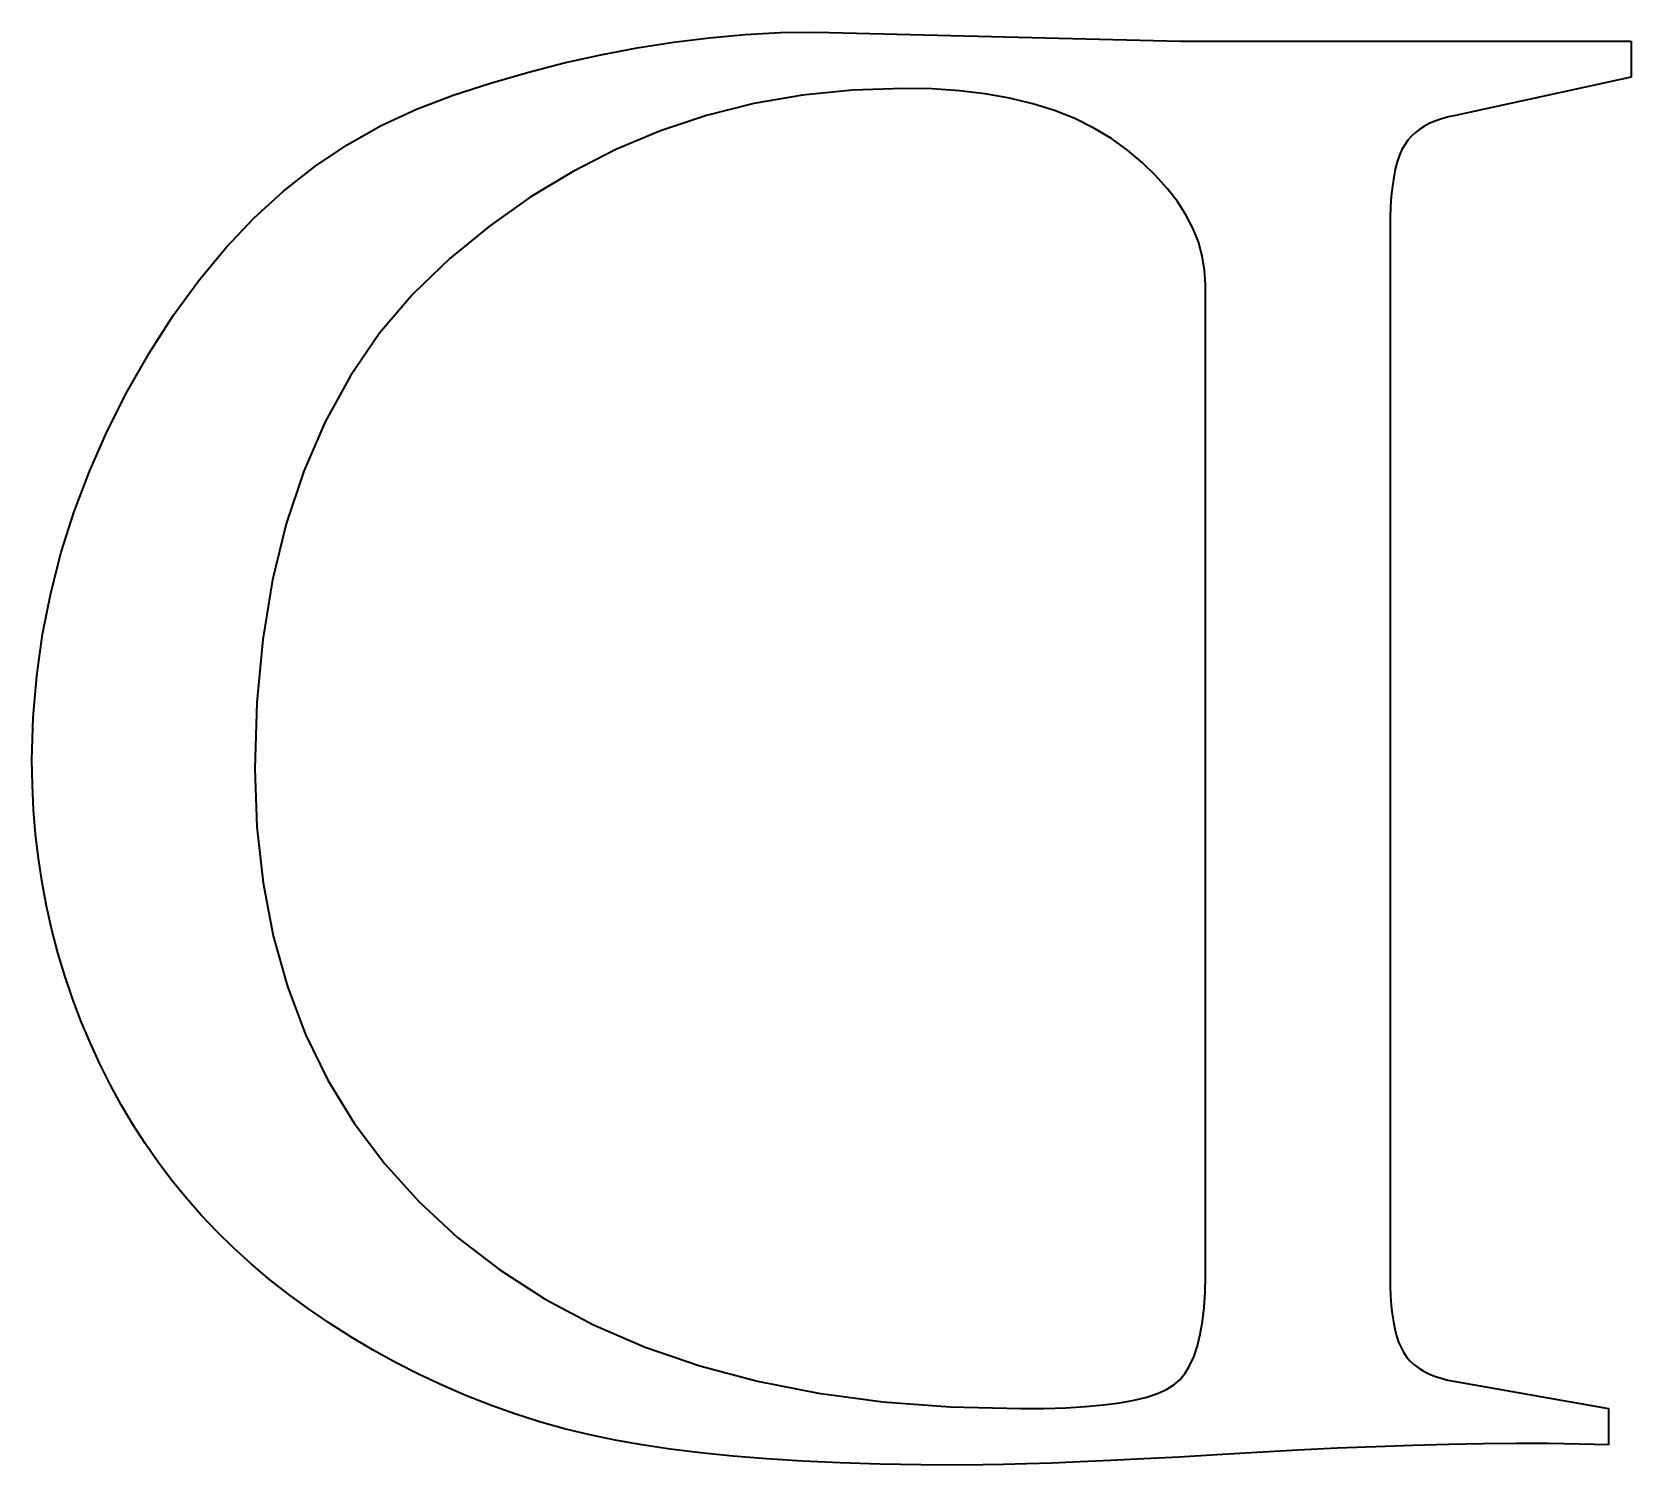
# Model space of a CAD drawing. Header units: millimetres. Extents: x -148 to 148, y -105 to 105.
# Drawn here: x -41.152 to -38.772, y 18.034 to 20.166 of the extents above; entities that cross this region are included whole.
import ezdxf

# ---------------------------------------------------------------- set-up
doc = ezdxf.new("R2010")
doc.units = ezdxf.units.MM
doc.layers.add('粗实线层', color=7, linetype='Continuous', lineweight=35)

msp = doc.modelspace()

# ---------------------------------------------------------------- linework, layer by layer
at = {"layer": '粗实线层', "color": 7, "lineweight": 35, "ltscale": 0.001333}
msp.add_line((-40.1442, 20.1575), (-40.0911, 20.1622), dxfattribs=at)
at = {"layer": '粗实线层', "color": 7, "lineweight": 35, "ltscale": 0.001322}
msp.add_line((-40.0911, 20.1622), (-40.0383, 20.165), dxfattribs=at)
at = {"layer": '粗实线层', "color": 7, "lineweight": 35, "ltscale": 0.001312}
msp.add_line((-40.0383, 20.165), (-39.9858, 20.1659), dxfattribs=at)
at = {"layer": '粗实线层', "color": 7, "lineweight": 35, "ltscale": 0.01358}
msp.add_line((-39.9858, 20.1659), (-39.4428, 20.1525), dxfattribs=at)
at = {"layer": '粗实线层', "color": 7, "lineweight": 35, "ltscale": 0.001378}
msp.add_line((-40.3056, 20.1321), (-40.2515, 20.1425), dxfattribs=at)
at = {"layer": '粗实线层', "color": 7, "lineweight": 35, "ltscale": 0.001361}
msp.add_line((-40.2515, 20.1425), (-40.1977, 20.1509), dxfattribs=at)
at = {"layer": '粗实线层', "color": 7, "lineweight": 35, "ltscale": 0.001347}
msp.add_line((-40.1977, 20.1509), (-40.1442, 20.1575), dxfattribs=at)
at = {"layer": '粗实线层', "color": 7, "lineweight": 35, "ltscale": 0.016761}
msp.add_line((-39.4428, 20.1525), (-38.7723, 20.1525), dxfattribs=at)
at = {"layer": '粗实线层', "color": 7, "lineweight": 35, "ltscale": 0.001341}
for p, q in [((-38.7723, 20.1525), (-38.7723, 20.0989)), ((-38.8059, 18.1178), (-38.8059, 18.0641))]:
    msp.add_line(p, q, dxfattribs=at)
at = {"layer": '粗实线层', "color": 7, "lineweight": 35, "ltscale": 0.001415}
msp.add_line((-40.4149, 20.1059), (-40.3601, 20.1199), dxfattribs=at)
at = {"layer": '粗实线层', "color": 7, "lineweight": 35, "ltscale": 0.001396}
msp.add_line((-40.3601, 20.1199), (-40.3056, 20.1321), dxfattribs=at)
at = {"layer": '粗实线层', "color": 7, "lineweight": 35, "ltscale": 0.001457}
for p, q in [((-40.5255, 20.0721), (-40.4701, 20.0899)), ((-40.7315, 19.9656), (-40.6831, 19.9981))]:
    msp.add_line(p, q, dxfattribs=at)
at = {"layer": '粗实线层', "color": 7, "lineweight": 35, "ltscale": 0.001435}
msp.add_line((-40.4701, 20.0899), (-40.4149, 20.1059), dxfattribs=at)
at = {"layer": '粗实线层', "color": 7, "lineweight": 35, "ltscale": 0.006691}
msp.add_line((-38.7723, 20.0989), (-39.0338, 20.0419), dxfattribs=at)
at = {"layer": '粗实线层', "color": 7, "lineweight": 35, "ltscale": 0.00146}
msp.add_line((-40.5801, 20.0513), (-40.5255, 20.0721), dxfattribs=at)
at = {"layer": '粗实线层', "color": 7, "lineweight": 35, "ltscale": 0.001835}
msp.add_line((-40.0055, 20.072), (-40.0778, 20.0594), dxfattribs=at)
at = {"layer": '粗实线层', "color": 7, "lineweight": 35, "ltscale": 0.001866}
msp.add_line((-39.9312, 20.0796), (-40.0055, 20.072), dxfattribs=at)
at = {"layer": '粗实线层', "color": 7, "lineweight": 35, "ltscale": 0.001905}
msp.add_line((-39.8551, 20.0821), (-39.9312, 20.0796), dxfattribs=at)
at = {"layer": '粗实线层', "color": 7, "lineweight": 35, "ltscale": 0.001064}
msp.add_line((-39.8125, 20.0812), (-39.8551, 20.0821), dxfattribs=at)
at = {"layer": '粗实线层', "color": 7, "lineweight": 35, "ltscale": 0.001015}
msp.add_line((-39.772, 20.0784), (-39.8125, 20.0812), dxfattribs=at)
at = {"layer": '粗实线层', "color": 7, "lineweight": 35, "ltscale": 0.000968561}
msp.add_line((-39.7336, 20.0738), (-39.772, 20.0784), dxfattribs=at)
at = {"layer": '粗实线层', "color": 7, "lineweight": 35, "ltscale": 0.000924722}
msp.add_line((-39.6972, 20.0674), (-39.7336, 20.0738), dxfattribs=at)
at = {"layer": '粗实线层', "color": 7, "lineweight": 35, "ltscale": 0.00088415}
msp.add_line((-39.6628, 20.0591), (-39.6972, 20.0674), dxfattribs=at)
at = {"layer": '粗实线层', "color": 7, "lineweight": 35, "ltscale": 0.001451}
msp.add_line((-40.6327, 20.0267), (-40.5801, 20.0513), dxfattribs=at)
at = {"layer": '粗实线层', "color": 7, "lineweight": 35, "ltscale": 0.001805}
for p, q in [((-40.1482, 20.0416), (-40.2167, 20.0189)), ((-40.2167, 20.0189), (-40.2833, 19.991))]:
    msp.add_line(p, q, dxfattribs=at)
at = {"layer": '粗实线层', "color": 7, "lineweight": 35, "ltscale": 0.001815}
msp.add_line((-40.0778, 20.0594), (-40.1482, 20.0416), dxfattribs=at)
at = {"layer": '粗实线层', "color": 7, "lineweight": 35, "ltscale": 0.000847148}
msp.add_line((-39.6304, 20.0489), (-39.6628, 20.0591), dxfattribs=at)
at = {"layer": '粗实线层', "color": 7, "lineweight": 35, "ltscale": 0.000814349}
msp.add_line((-39.6002, 20.037), (-39.6304, 20.0489), dxfattribs=at)
at = {"layer": '粗实线层', "color": 7, "lineweight": 35, "ltscale": 0.000266137}
msp.add_line((-39.0338, 20.0419), (-39.0442, 20.0397), dxfattribs=at)
at = {"layer": '粗实线层', "color": 7, "lineweight": 35, "ltscale": 0.00145}
msp.add_line((-40.6831, 19.9981), (-40.6327, 20.0267), dxfattribs=at)
at = {"layer": '粗实线层', "color": 7, "lineweight": 35, "ltscale": 0.000786146}
msp.add_line((-39.5719, 20.0231), (-39.6002, 20.037), dxfattribs=at)
at = {"layer": '粗实线层', "color": 7, "lineweight": 35, "ltscale": 0.000763044}
msp.add_line((-39.5457, 20.0075), (-39.5719, 20.0231), dxfattribs=at)
at = {"layer": '粗实线层', "color": 7, "lineweight": 35, "ltscale": 0.000203115}
msp.add_line((-39.0933, 20.0163), (-39.0993, 20.0108), dxfattribs=at)
at = {"layer": '粗实线层', "color": 7, "lineweight": 35, "ltscale": 0.000207723}
msp.add_line((-39.0867, 20.0214), (-39.0933, 20.0163), dxfattribs=at)
at = {"layer": '粗实线层', "color": 7, "lineweight": 35, "ltscale": 0.000213872}
msp.add_line((-39.0795, 20.026), (-39.0867, 20.0214), dxfattribs=at)
at = {"layer": '粗实线层', "color": 7, "lineweight": 35, "ltscale": 0.000222076}
msp.add_line((-39.0716, 20.0301), (-39.0795, 20.026), dxfattribs=at)
at = {"layer": '粗实线层', "color": 7, "lineweight": 35, "ltscale": 0.000231213}
msp.add_line((-39.0631, 20.0338), (-39.0716, 20.0301), dxfattribs=at)
at = {"layer": '粗实线层', "color": 7, "lineweight": 35, "ltscale": 0.00024165}
msp.add_line((-39.054, 20.0369), (-39.0631, 20.0338), dxfattribs=at)
at = {"layer": '粗实线层', "color": 7, "lineweight": 35, "ltscale": 0.000253591}
msp.add_line((-39.0442, 20.0397), (-39.054, 20.0369), dxfattribs=at)
at = {"layer": '粗实线层', "color": 7, "lineweight": 35, "ltscale": 0.000745946}
msp.add_line((-39.5216, 19.99), (-39.5457, 20.0075), dxfattribs=at)
at = {"layer": '粗实线层', "color": 7, "lineweight": 35, "ltscale": 0.000210129}
msp.add_line((-39.1092, 19.9983), (-39.1134, 19.991), dxfattribs=at)
at = {"layer": '粗实线层', "color": 7, "lineweight": 35, "ltscale": 0.000199466}
msp.add_line((-39.1046, 20.0048), (-39.1092, 19.9983), dxfattribs=at)
at = {"layer": '粗实线层', "color": 7, "lineweight": 35, "ltscale": 0.000200515}
msp.add_line((-39.0993, 20.0108), (-39.1046, 20.0048), dxfattribs=at)
at = {"layer": '粗实线层', "color": 7, "lineweight": 35, "ltscale": 0.001814}
msp.add_line((-40.2833, 19.991), (-40.348, 19.9581), dxfattribs=at)
at = {"layer": '粗实线层', "color": 7, "lineweight": 35, "ltscale": 0.00071961}
msp.add_line((-39.4996, 19.9714), (-39.5216, 19.99), dxfattribs=at)
at = {"layer": '粗实线层', "color": 7, "lineweight": 35, "ltscale": 0.000681496}
msp.add_line((-39.4799, 19.9525), (-39.4996, 19.9714), dxfattribs=at)
at = {"layer": '粗实线层', "color": 7, "lineweight": 35, "ltscale": 0.00028215}
msp.add_line((-39.1204, 19.9728), (-39.1232, 19.9619), dxfattribs=at)
at = {"layer": '粗实线层', "color": 7, "lineweight": 35, "ltscale": 0.000256342}
msp.add_line((-39.1171, 19.9825), (-39.1204, 19.9728), dxfattribs=at)
at = {"layer": '粗实线层', "color": 7, "lineweight": 35, "ltscale": 0.000232092}
msp.add_line((-39.1134, 19.991), (-39.1171, 19.9825), dxfattribs=at)
at = {"layer": '粗实线层', "color": 7, "lineweight": 35, "ltscale": 0.001473}
for p, q in [((-40.7778, 19.9292), (-40.7315, 19.9656)), ((-39.2092, 18.0588), (-39.2681, 18.0558))]:
    msp.add_line(p, q, dxfattribs=at)
at = {"layer": '粗实线层', "color": 7, "lineweight": 35, "ltscale": 0.001834}
msp.add_line((-40.348, 19.9581), (-40.4108, 19.9202), dxfattribs=at)
at = {"layer": '粗实线层', "color": 7, "lineweight": 35, "ltscale": 0.000646851}
msp.add_line((-39.4626, 19.9333), (-39.4799, 19.9525), dxfattribs=at)
at = {"layer": '粗实线层', "color": 7, "lineweight": 35, "ltscale": 0.00033715}
msp.add_line((-39.1256, 19.9497), (-39.1275, 19.9364), dxfattribs=at)
at = {"layer": '粗实线层', "color": 7, "lineweight": 35, "ltscale": 0.00030935}
msp.add_line((-39.1232, 19.9619), (-39.1256, 19.9497), dxfattribs=at)
at = {"layer": '粗实线层', "color": 7, "lineweight": 35, "ltscale": 0.001496}
msp.add_line((-40.822, 19.8888), (-40.7778, 19.9292), dxfattribs=at)
at = {"layer": '粗实线层', "color": 7, "lineweight": 35, "ltscale": 0.000615331}
msp.add_line((-39.4475, 19.9138), (-39.4626, 19.9333), dxfattribs=at)
at = {"layer": '粗实线层', "color": 7, "lineweight": 35, "ltscale": 0.000394988}
msp.add_line((-39.1291, 19.9218), (-39.1302, 19.9061), dxfattribs=at)
at = {"layer": '粗实线层', "color": 7, "lineweight": 35, "ltscale": 0.000365557}
msp.add_line((-39.1275, 19.9364), (-39.1291, 19.9218), dxfattribs=at)
at = {"layer": '粗实线层', "color": 7, "lineweight": 35, "ltscale": 0.001863}
msp.add_line((-40.4108, 19.9202), (-40.4716, 19.8771), dxfattribs=at)
at = {"layer": '粗实线层', "color": 7, "lineweight": 35, "ltscale": 0.000588284}
msp.add_line((-39.4348, 19.894), (-39.4475, 19.9138), dxfattribs=at)
at = {"layer": '粗实线层', "color": 7, "lineweight": 35, "ltscale": 0.000424313}
msp.add_line((-39.1302, 19.9061), (-39.1308, 19.8891), dxfattribs=at)
at = {"layer": '粗实线层', "color": 7, "lineweight": 35, "ltscale": 0.001528}
msp.add_line((-40.8641, 19.8446), (-40.822, 19.8888), dxfattribs=at)
at = {"layer": '粗实线层', "color": 7, "lineweight": 35, "ltscale": 0.001902}
msp.add_line((-40.4716, 19.8771), (-40.5306, 19.829), dxfattribs=at)
at = {"layer": '粗实线层', "color": 7, "lineweight": 35, "ltscale": 0.000565761}
msp.add_line((-39.4244, 19.8739), (-39.4348, 19.894), dxfattribs=at)
at = {"layer": '粗实线层', "color": 7, "lineweight": 35, "ltscale": 0.000548777}
msp.add_line((-39.4163, 19.8535), (-39.4244, 19.8739), dxfattribs=at)
at = {"layer": '粗实线层', "color": 7, "lineweight": 35, "ltscale": 0.000454173}
msp.add_line((-39.1308, 19.8891), (-39.131, 19.8709), dxfattribs=at)
at = {"layer": '粗实线层', "color": 7, "lineweight": 35, "ltscale": 0.00053723}
msp.add_line((-39.4105, 19.8328), (-39.4163, 19.8535), dxfattribs=at)
at = {"layer": '粗实线层', "color": 7, "lineweight": 35, "ltscale": 0.038885}
msp.add_line((-39.131, 19.8709), (-39.131, 18.3155), dxfattribs=at)
at = {"layer": '粗实线层', "color": 7, "lineweight": 35, "ltscale": 0.001567}
msp.add_line((-40.9042, 19.7964), (-40.8641, 19.8446), dxfattribs=at)
at = {"layer": '粗实线层', "color": 7, "lineweight": 35, "ltscale": 0.001914}
for p, q in [((-40.5306, 19.829), (-40.5857, 19.7759)), ((-40.7723, 18.7458), (-40.7451, 18.6742))]:
    msp.add_line(p, q, dxfattribs=at)
at = {"layer": '粗实线层', "color": 7, "lineweight": 35, "ltscale": 0.000532216}
msp.add_line((-39.4071, 19.8118), (-39.4105, 19.8328), dxfattribs=at)
at = {"layer": '粗实线层', "color": 7, "lineweight": 35, "ltscale": 0.00053332}
msp.add_line((-39.4059, 19.7905), (-39.4071, 19.8118), dxfattribs=at)
at = {"layer": '粗实线层', "color": 7, "lineweight": 35, "ltscale": 0.001612}
msp.add_line((-40.9422, 19.7443), (-40.9042, 19.7964), dxfattribs=at)
at = {"layer": '粗实线层', "color": 7, "lineweight": 35, "ltscale": 0.036874}
msp.add_line((-39.4059, 18.3155), (-39.4059, 19.7905), dxfattribs=at)
at = {"layer": '粗实线层', "color": 7, "lineweight": 35, "ltscale": 0.001907}
msp.add_line((-40.5857, 19.7759), (-40.635, 19.7177), dxfattribs=at)
at = {"layer": '粗实线层', "color": 7, "lineweight": 35, "ltscale": 0.001664}
msp.add_line((-40.9781, 19.6883), (-40.9422, 19.7443), dxfattribs=at)
at = {"layer": '粗实线层', "color": 7, "lineweight": 35, "ltscale": 0.00192}
msp.add_line((-40.635, 19.7177), (-40.6784, 19.6544), dxfattribs=at)
at = {"layer": '粗实线层', "color": 7, "lineweight": 35, "ltscale": 0.001675}
msp.add_line((-41.0112, 19.63), (-40.9781, 19.6883), dxfattribs=at)
at = {"layer": '粗实线层', "color": 7, "lineweight": 35, "ltscale": 0.001951}
msp.add_line((-40.6784, 19.6544), (-40.7162, 19.5861), dxfattribs=at)
at = {"layer": '粗实线层', "color": 7, "lineweight": 35, "ltscale": 0.001645}
msp.add_line((-41.0408, 19.5713), (-41.0112, 19.63), dxfattribs=at)
at = {"layer": '粗实线层', "color": 7, "lineweight": 35, "ltscale": 0.001619}
msp.add_line((-41.067, 19.512), (-41.0408, 19.5713), dxfattribs=at)
at = {"layer": '粗实线层', "color": 7, "lineweight": 35, "ltscale": 0.002001}
msp.add_line((-40.7162, 19.5861), (-40.748, 19.5127), dxfattribs=at)
at = {"layer": '粗实线层', "color": 7, "lineweight": 35, "ltscale": 0.001598}
msp.add_line((-41.0896, 19.4523), (-41.067, 19.512), dxfattribs=at)
at = {"layer": '粗实线层', "color": 7, "lineweight": 35, "ltscale": 0.002067}
msp.add_line((-40.748, 19.5127), (-40.7741, 19.4342), dxfattribs=at)
at = {"layer": '粗实线层', "color": 7, "lineweight": 35, "ltscale": 0.001581}
msp.add_line((-41.1088, 19.392), (-41.0896, 19.4523), dxfattribs=at)
at = {"layer": '粗实线层', "color": 7, "lineweight": 35, "ltscale": 0.002149}
msp.add_line((-40.7741, 19.4342), (-40.7944, 19.3507), dxfattribs=at)
at = {"layer": '粗实线层', "color": 7, "lineweight": 35, "ltscale": 0.001569}
msp.add_line((-41.1245, 19.3312), (-41.1088, 19.392), dxfattribs=at)
at = {"layer": '粗实线层', "color": 7, "lineweight": 35, "ltscale": 0.002244}
msp.add_line((-40.7944, 19.3507), (-40.8089, 19.2621), dxfattribs=at)
at = {"layer": '粗实线层', "color": 7, "lineweight": 35, "ltscale": 0.001562}
for p, q in [((-41.1367, 19.27), (-41.1245, 19.3312)), ((-41.1507, 19.146), (-41.1454, 19.2082))]:
    msp.add_line(p, q, dxfattribs=at)
at = {"layer": '粗实线层', "color": 7, "lineweight": 35, "ltscale": 0.001559}
msp.add_line((-41.1454, 19.2082), (-41.1367, 19.27), dxfattribs=at)
at = {"layer": '粗实线层', "color": 7, "lineweight": 35, "ltscale": 0.002351}
msp.add_line((-40.8089, 19.2621), (-40.8176, 19.1685), dxfattribs=at)
at = {"layer": '粗实线层', "color": 7, "lineweight": 35, "ltscale": 0.002469}
msp.add_line((-40.8176, 19.1685), (-40.8205, 19.0698), dxfattribs=at)
at = {"layer": '粗实线层', "color": 7, "lineweight": 35, "ltscale": 0.00157}
msp.add_line((-41.1524, 19.0832), (-41.1507, 19.146), dxfattribs=at)
at = {"layer": '粗实线层', "color": 7, "lineweight": 35, "ltscale": 0.000933766}
msp.add_line((-41.1518, 19.0458), (-41.1524, 19.0832), dxfattribs=at)
at = {"layer": '粗实线层', "color": 7, "lineweight": 35, "ltscale": 0.002167}
msp.add_line((-40.8205, 19.0698), (-40.8175, 18.9832), dxfattribs=at)
at = {"layer": '粗实线层', "color": 7, "lineweight": 35, "ltscale": 0.000924463}
msp.add_line((-41.15, 19.0089), (-41.1518, 19.0458), dxfattribs=at)
at = {"layer": '粗实线层', "color": 7, "lineweight": 35, "ltscale": 0.000916737}
msp.add_line((-41.147, 18.9724), (-41.15, 19.0089), dxfattribs=at)
at = {"layer": '粗实线层', "color": 7, "lineweight": 35, "ltscale": 0.000909457}
msp.add_line((-41.1427, 18.9362), (-41.147, 18.9724), dxfattribs=at)
at = {"layer": '粗实线层', "color": 7, "lineweight": 35, "ltscale": 0.002084}
msp.add_line((-40.8175, 18.9832), (-40.8085, 18.9003), dxfattribs=at)
at = {"layer": '粗实线层', "color": 7, "lineweight": 35, "ltscale": 0.000903665}
msp.add_line((-41.1373, 18.9005), (-41.1427, 18.9362), dxfattribs=at)
at = {"layer": '粗实线层', "color": 7, "lineweight": 35, "ltscale": 0.000898745}
msp.add_line((-41.1307, 18.8652), (-41.1373, 18.9005), dxfattribs=at)
at = {"layer": '粗实线层', "color": 7, "lineweight": 35, "ltscale": 0.002014}
msp.add_line((-40.8085, 18.9003), (-40.7934, 18.8212), dxfattribs=at)
at = {"layer": '粗实线层', "color": 7, "lineweight": 35, "ltscale": 0.000894886}
msp.add_line((-41.1228, 18.8302), (-41.1307, 18.8652), dxfattribs=at)
at = {"layer": '粗实线层', "color": 7, "lineweight": 35, "ltscale": 0.000892509}
msp.add_line((-41.1138, 18.7957), (-41.1228, 18.8302), dxfattribs=at)
at = {"layer": '粗实线层', "color": 7, "lineweight": 35, "ltscale": 0.001957}
msp.add_line((-40.7934, 18.8212), (-40.7723, 18.7458), dxfattribs=at)
at = {"layer": '粗实线层', "color": 7, "lineweight": 35, "ltscale": 0.000890837}
msp.add_line((-41.1035, 18.7616), (-41.1138, 18.7957), dxfattribs=at)
at = {"layer": '粗实线层', "color": 7, "lineweight": 35, "ltscale": 0.000890395}
msp.add_line((-41.0921, 18.7279), (-41.1035, 18.7616), dxfattribs=at)
at = {"layer": '粗实线层', "color": 7, "lineweight": 35, "ltscale": 0.00088586}
msp.add_line((-41.0795, 18.6947), (-41.0921, 18.7279), dxfattribs=at)
at = {"layer": '粗实线层', "color": 7, "lineweight": 35, "ltscale": 0.000877102}
msp.add_line((-41.066, 18.6623), (-41.0795, 18.6947), dxfattribs=at)
at = {"layer": '粗实线层', "color": 7, "lineweight": 35, "ltscale": 0.00086883}
msp.add_line((-41.0515, 18.6308), (-41.066, 18.6623), dxfattribs=at)
at = {"layer": '粗实线层', "color": 7, "lineweight": 35, "ltscale": 0.001888}
msp.add_line((-40.7451, 18.6742), (-40.7119, 18.6064), dxfattribs=at)
at = {"layer": '粗实线层', "color": 7, "lineweight": 35, "ltscale": 0.000862376}
msp.add_line((-41.036, 18.5999), (-41.0515, 18.6308), dxfattribs=at)
at = {"layer": '粗实线层', "color": 7, "lineweight": 35, "ltscale": 0.000856392}
msp.add_line((-41.0196, 18.5699), (-41.036, 18.5999), dxfattribs=at)
at = {"layer": '粗实线层', "color": 7, "lineweight": 35, "ltscale": 0.001879}
msp.add_line((-40.7119, 18.6064), (-40.6727, 18.5423), dxfattribs=at)
at = {"layer": '粗实线层', "color": 7, "lineweight": 35, "ltscale": 0.000851664}
msp.add_line((-41.0022, 18.5406), (-41.0196, 18.5699), dxfattribs=at)
at = {"layer": '粗实线层', "color": 7, "lineweight": 35, "ltscale": 0.001886}
msp.add_line((-40.6727, 18.5423), (-40.6274, 18.4819), dxfattribs=at)
at = {"layer": '粗实线层', "color": 7, "lineweight": 35, "ltscale": 0.000848087}
msp.add_line((-40.9838, 18.5121), (-41.0022, 18.5406), dxfattribs=at)
at = {"layer": '粗实线层', "color": 7, "lineweight": 35, "ltscale": 0.000845643}
msp.add_line((-40.9644, 18.4844), (-40.9838, 18.5121), dxfattribs=at)
at = {"layer": '粗实线层', "color": 7, "lineweight": 35, "ltscale": 0.000844386}
msp.add_line((-40.9441, 18.4574), (-40.9644, 18.4844), dxfattribs=at)
at = {"layer": '粗实线层', "color": 7, "lineweight": 35, "ltscale": 0.001909}
msp.add_line((-40.6274, 18.4819), (-40.5762, 18.4253), dxfattribs=at)
at = {"layer": '粗实线层', "color": 7, "lineweight": 35, "ltscale": 0.000844153}
msp.add_line((-40.9228, 18.4312), (-40.9441, 18.4574), dxfattribs=at)
at = {"layer": '粗实线层', "color": 7, "lineweight": 35, "ltscale": 0.000848213}
msp.add_line((-40.9004, 18.4057), (-40.9228, 18.4312), dxfattribs=at)
at = {"layer": '粗实线层', "color": 7, "lineweight": 35, "ltscale": 0.001949}
msp.add_line((-40.5762, 18.4253), (-40.5188, 18.3725), dxfattribs=at)
at = {"layer": '粗实线层', "color": 7, "lineweight": 35, "ltscale": 0.000856848}
msp.add_line((-40.8768, 18.3808), (-40.9004, 18.4057), dxfattribs=at)
at = {"layer": '粗实线层', "color": 7, "lineweight": 35, "ltscale": 0.000866871}
msp.add_line((-40.852, 18.3566), (-40.8768, 18.3808), dxfattribs=at)
at = {"layer": '粗实线层', "color": 7, "lineweight": 35, "ltscale": 0.000877703}
msp.add_line((-40.826, 18.333), (-40.852, 18.3566), dxfattribs=at)
at = {"layer": '粗实线层', "color": 7, "lineweight": 35, "ltscale": 0.00198}
msp.add_line((-40.5188, 18.3725), (-40.4562, 18.3241), dxfattribs=at)
at = {"layer": '粗实线层', "color": 7, "lineweight": 35, "ltscale": 0.00089026}
msp.add_line((-40.7987, 18.3101), (-40.826, 18.333), dxfattribs=at)
at = {"layer": '粗实线层', "color": 7, "lineweight": 35, "ltscale": 0.000903234}
msp.add_line((-40.7703, 18.2878), (-40.7987, 18.3101), dxfattribs=at)
at = {"layer": '粗实线层', "color": 7, "lineweight": 35, "ltscale": 0.002003}
msp.add_line((-40.4562, 18.3241), (-40.3888, 18.2808), dxfattribs=at)
at = {"layer": '粗实线层', "color": 7, "lineweight": 35, "ltscale": 0.000614089}
msp.add_line((-39.4064, 18.291), (-39.4059, 18.3155), dxfattribs=at)
at = {"layer": '粗实线层', "color": 7, "lineweight": 35, "ltscale": 0.000390656}
msp.add_line((-39.131, 18.3155), (-39.1308, 18.2999), dxfattribs=at)
at = {"layer": '粗实线层', "color": 7, "lineweight": 35, "ltscale": 0.000917885}
msp.add_line((-40.7407, 18.2661), (-40.7703, 18.2878), dxfattribs=at)
at = {"layer": '粗实线层', "color": 7, "lineweight": 35, "ltscale": 0.002039}
msp.add_line((-40.3888, 18.2808), (-40.3167, 18.2426), dxfattribs=at)
at = {"layer": '粗实线层', "color": 7, "lineweight": 35, "ltscale": 0.000568901}
msp.add_line((-39.4078, 18.2683), (-39.4064, 18.291), dxfattribs=at)
at = {"layer": '粗实线层', "color": 7, "lineweight": 35, "ltscale": 0.000367474}
msp.add_line((-39.1308, 18.2999), (-39.1302, 18.2852), dxfattribs=at)
at = {"layer": '粗实线层', "color": 7, "lineweight": 35, "ltscale": 0.000344245}
msp.add_line((-39.1302, 18.2852), (-39.1292, 18.2715), dxfattribs=at)
at = {"layer": '粗实线层', "color": 7, "lineweight": 35, "ltscale": 0.000933214}
msp.add_line((-40.7098, 18.2451), (-40.7407, 18.2661), dxfattribs=at)
at = {"layer": '粗实线层', "color": 7, "lineweight": 35, "ltscale": 0.000524957}
msp.add_line((-39.4101, 18.2474), (-39.4078, 18.2683), dxfattribs=at)
at = {"layer": '粗实线层', "color": 7, "lineweight": 35, "ltscale": 0.000322351}
msp.add_line((-39.1292, 18.2715), (-39.1278, 18.2587), dxfattribs=at)
at = {"layer": '粗实线层', "color": 7, "lineweight": 35, "ltscale": 0.000299858}
msp.add_line((-39.1278, 18.2587), (-39.126, 18.2468), dxfattribs=at)
at = {"layer": '粗实线层', "color": 7, "lineweight": 35, "ltscale": 0.000949563}
msp.add_line((-40.6778, 18.2247), (-40.7098, 18.2451), dxfattribs=at)
at = {"layer": '粗实线层', "color": 7, "lineweight": 35, "ltscale": 0.00209}
msp.add_line((-40.3167, 18.2426), (-40.2399, 18.2095), dxfattribs=at)
at = {"layer": '粗实线层', "color": 7, "lineweight": 35, "ltscale": 0.000482711}
msp.add_line((-39.4134, 18.2284), (-39.4101, 18.2474), dxfattribs=at)
at = {"layer": '粗实线层', "color": 7, "lineweight": 35, "ltscale": 0.000278826}
msp.add_line((-39.126, 18.2468), (-39.1238, 18.2359), dxfattribs=at)
at = {"layer": '粗实线层', "color": 7, "lineweight": 35, "ltscale": 0.000258101}
msp.add_line((-39.1238, 18.2359), (-39.1212, 18.2259), dxfattribs=at)
at = {"layer": '粗实线层', "color": 7, "lineweight": 35, "ltscale": 0.0009672}
msp.add_line((-40.6445, 18.2049), (-40.6778, 18.2247), dxfattribs=at)
at = {"layer": '粗实线层', "color": 7, "lineweight": 35, "ltscale": 0.002154}
msp.add_line((-40.2399, 18.2095), (-40.1585, 18.1814), dxfattribs=at)
at = {"layer": '粗实线层', "color": 7, "lineweight": 35, "ltscale": 0.000404539}
msp.add_line((-39.4228, 18.1959), (-39.4176, 18.2112), dxfattribs=at)
at = {"layer": '粗实线层', "color": 7, "lineweight": 35, "ltscale": 0.000442156}
msp.add_line((-39.4176, 18.2112), (-39.4134, 18.2284), dxfattribs=at)
at = {"layer": '粗实线层', "color": 7, "lineweight": 35, "ltscale": 0.000238669}
msp.add_line((-39.1212, 18.2259), (-39.1182, 18.2168), dxfattribs=at)
at = {"layer": '粗实线层', "color": 7, "lineweight": 35, "ltscale": 0.000220022}
msp.add_line((-39.1182, 18.2168), (-39.1147, 18.2087), dxfattribs=at)
at = {"layer": '粗实线层', "color": 7, "lineweight": 35, "ltscale": 0.000203166}
msp.add_line((-39.1147, 18.2087), (-39.1109, 18.2016), dxfattribs=at)
at = {"layer": '粗实线层', "color": 7, "lineweight": 35, "ltscale": 0.00097333}
msp.add_line((-40.6105, 18.1861), (-40.6445, 18.2049), dxfattribs=at)
at = {"layer": '粗实线层', "color": 7, "lineweight": 35, "ltscale": 0.00096895}
msp.add_line((-40.576, 18.1684), (-40.6105, 18.1861), dxfattribs=at)
at = {"layer": '粗实线层', "color": 7, "lineweight": 35, "ltscale": 0.000370309}
msp.add_line((-39.4289, 18.1824), (-39.4228, 18.1959), dxfattribs=at)
at = {"layer": '粗实线层', "color": 7, "lineweight": 35, "ltscale": 0.00019542}
msp.add_line((-39.1109, 18.2016), (-39.1065, 18.1951), dxfattribs=at)
at = {"layer": '粗实线层', "color": 7, "lineweight": 35, "ltscale": 0.000197386}
msp.add_line((-39.1065, 18.1951), (-39.1014, 18.1891), dxfattribs=at)
at = {"layer": '粗实线层', "color": 7, "lineweight": 35, "ltscale": 0.000201722}
msp.add_line((-39.1014, 18.1891), (-39.0955, 18.1836), dxfattribs=at)
at = {"layer": '粗实线层', "color": 7, "lineweight": 35, "ltscale": 0.0009651}
msp.add_line((-40.541, 18.152), (-40.576, 18.1684), dxfattribs=at)
at = {"layer": '粗实线层', "color": 7, "lineweight": 35, "ltscale": 0.002229}
msp.add_line((-40.1585, 18.1814), (-40.0723, 18.1585), dxfattribs=at)
at = {"layer": '粗实线层', "color": 7, "lineweight": 35, "ltscale": 0.000298674}
msp.add_line((-39.4528, 18.153), (-39.4439, 18.1609), dxfattribs=at)
at = {"layer": '粗实线层', "color": 7, "lineweight": 35, "ltscale": 0.000316298}
msp.add_line((-39.4439, 18.1609), (-39.4359, 18.1707), dxfattribs=at)
at = {"layer": '粗实线层', "color": 7, "lineweight": 35, "ltscale": 0.000340063}
msp.add_line((-39.4359, 18.1707), (-39.4289, 18.1824), dxfattribs=at)
at = {"layer": '粗实线层', "color": 7, "lineweight": 35, "ltscale": 0.000207874}
msp.add_line((-39.0955, 18.1836), (-39.0889, 18.1785), dxfattribs=at)
at = {"layer": '粗实线层', "color": 7, "lineweight": 35, "ltscale": 0.000216452}
msp.add_line((-39.0889, 18.1785), (-39.0816, 18.1739), dxfattribs=at)
at = {"layer": '粗实线层', "color": 7, "lineweight": 35, "ltscale": 0.000226989}
msp.add_line((-39.0816, 18.1739), (-39.0735, 18.1698), dxfattribs=at)
at = {"layer": '粗实线层', "color": 7, "lineweight": 35, "ltscale": 0.000238419}
msp.add_line((-39.0735, 18.1698), (-39.0647, 18.1661), dxfattribs=at)
at = {"layer": '粗实线层', "color": 7, "lineweight": 35, "ltscale": 0.000251758}
msp.add_line((-39.0647, 18.1661), (-39.0551, 18.1629), dxfattribs=at)
at = {"layer": '粗实线层', "color": 7, "lineweight": 35, "ltscale": 0.00026611}
msp.add_line((-39.0551, 18.1629), (-39.0448, 18.1602), dxfattribs=at)
at = {"layer": '粗实线层', "color": 7, "lineweight": 35, "ltscale": 0.000281259}
msp.add_line((-39.0448, 18.1602), (-39.0338, 18.158), dxfattribs=at)
at = {"layer": '粗实线层', "color": 7, "lineweight": 35, "ltscale": 0.00096317}
msp.add_line((-40.5056, 18.1368), (-40.541, 18.152), dxfattribs=at)
at = {"layer": '粗实线层', "color": 7, "lineweight": 35, "ltscale": 0.000961606}
msp.add_line((-40.4698, 18.1228), (-40.5056, 18.1368), dxfattribs=at)
at = {"layer": '粗实线层', "color": 7, "lineweight": 35, "ltscale": 0.002314}
msp.add_line((-40.0723, 18.1585), (-39.9815, 18.1407), dxfattribs=at)
at = {"layer": '粗实线层', "color": 7, "lineweight": 35, "ltscale": 0.00241}
msp.add_line((-39.9815, 18.1407), (-39.886, 18.1279), dxfattribs=at)
at = {"layer": '粗实线层', "color": 7, "lineweight": 35, "ltscale": 0.000423179}
msp.add_line((-39.4931, 18.135), (-39.477, 18.1403), dxfattribs=at)
at = {"layer": '粗实线层', "color": 7, "lineweight": 35, "ltscale": 0.000367145}
msp.add_line((-39.477, 18.1403), (-39.4636, 18.1463), dxfattribs=at)
at = {"layer": '粗实线层', "color": 7, "lineweight": 35, "ltscale": 0.000316066}
msp.add_line((-39.4636, 18.1463), (-39.4528, 18.153), dxfattribs=at)
at = {"layer": '粗实线层', "color": 7, "lineweight": 35, "ltscale": 0.005787}
msp.add_line((-39.0338, 18.158), (-38.8059, 18.1178), dxfattribs=at)
at = {"layer": '粗实线层', "color": 7, "lineweight": 35, "ltscale": 0.00096104}
msp.add_line((-40.4336, 18.11), (-40.4698, 18.1228), dxfattribs=at)
at = {"layer": '粗实线层', "color": 7, "lineweight": 35, "ltscale": 0.002513}
msp.add_line((-39.886, 18.1279), (-39.7857, 18.1203), dxfattribs=at)
at = {"layer": '粗实线层', "color": 7, "lineweight": 35, "ltscale": 0.002624}
msp.add_line((-39.7857, 18.1203), (-39.6808, 18.1178), dxfattribs=at)
at = {"layer": '粗实线层', "color": 7, "lineweight": 35, "ltscale": 0.000871703}
msp.add_line((-39.6808, 18.1178), (-39.6459, 18.1181), dxfattribs=at)
at = {"layer": '粗实线层', "color": 7, "lineweight": 35, "ltscale": 0.000804956}
msp.add_line((-39.6459, 18.1181), (-39.6137, 18.1192), dxfattribs=at)
at = {"layer": '粗实线层', "color": 7, "lineweight": 35, "ltscale": 0.000738685}
msp.add_line((-39.6137, 18.1192), (-39.5843, 18.1209), dxfattribs=at)
at = {"layer": '粗实线层', "color": 7, "lineweight": 35, "ltscale": 0.000673465}
msp.add_line((-39.5843, 18.1209), (-39.5574, 18.1234), dxfattribs=at)
at = {"layer": '粗实线层', "color": 7, "lineweight": 35, "ltscale": 0.000608465}
msp.add_line((-39.5574, 18.1234), (-39.5333, 18.1266), dxfattribs=at)
at = {"layer": '粗实线层', "color": 7, "lineweight": 35, "ltscale": 0.000544994}
msp.add_line((-39.5333, 18.1266), (-39.5118, 18.1304), dxfattribs=at)
at = {"layer": '粗实线层', "color": 7, "lineweight": 35, "ltscale": 0.000483148}
msp.add_line((-39.5118, 18.1304), (-39.4931, 18.135), dxfattribs=at)
at = {"layer": '粗实线层', "color": 7, "lineweight": 35, "ltscale": 0.000961971}
msp.add_line((-40.3969, 18.0984), (-40.4336, 18.11), dxfattribs=at)
at = {"layer": '粗实线层', "color": 7, "lineweight": 35, "ltscale": 0.000963787}
msp.add_line((-40.3597, 18.088), (-40.3969, 18.0984), dxfattribs=at)
at = {"layer": '粗实线层', "color": 7, "lineweight": 35, "ltscale": 0.000966662}
msp.add_line((-40.3222, 18.0788), (-40.3597, 18.088), dxfattribs=at)
at = {"layer": '粗实线层', "color": 7, "lineweight": 35, "ltscale": 0.000970586}
msp.add_line((-40.2842, 18.0708), (-40.3222, 18.0788), dxfattribs=at)
at = {"layer": '粗实线层', "color": 7, "lineweight": 35, "ltscale": 0.001005}
msp.add_line((-40.2446, 18.0638), (-40.2842, 18.0708), dxfattribs=at)
at = {"layer": '粗实线层', "color": 7, "lineweight": 35, "ltscale": 0.001284}
msp.add_line((-38.9925, 18.0655), (-39.0439, 18.0645), dxfattribs=at)
at = {"layer": '粗实线层', "color": 7, "lineweight": 35, "ltscale": 0.001237}
msp.add_line((-38.943, 18.0659), (-38.9925, 18.0655), dxfattribs=at)
at = {"layer": '粗实线层', "color": 7, "lineweight": 35, "ltscale": 0.00119}
msp.add_line((-38.8954, 18.0658), (-38.943, 18.0659), dxfattribs=at)
at = {"layer": '粗实线层', "color": 7, "lineweight": 35, "ltscale": 0.001143}
msp.add_line((-38.8497, 18.0652), (-38.8954, 18.0658), dxfattribs=at)
at = {"layer": '粗实线层', "color": 7, "lineweight": 35, "ltscale": 0.001096}
msp.add_line((-38.8059, 18.0641), (-38.8497, 18.0652), dxfattribs=at)
at = {"layer": '粗实线层', "color": 7, "lineweight": 35, "ltscale": 0.00107}
msp.add_line((-40.2023, 18.0575), (-40.2446, 18.0638), dxfattribs=at)
at = {"layer": '粗实线层', "color": 7, "lineweight": 35, "ltscale": 0.001136}
for p, q in [((-40.1572, 18.052), (-40.2023, 18.0575)), ((-39.5466, 18.0406), (-39.592, 18.0386))]:
    msp.add_line(p, q, dxfattribs=at)
at = {"layer": '粗实线层', "color": 7, "lineweight": 35, "ltscale": 0.001202}
msp.add_line((-40.1093, 18.0472), (-40.1572, 18.052), dxfattribs=at)
at = {"layer": '粗实线层', "color": 7, "lineweight": 35, "ltscale": 0.001269}
msp.add_line((-40.0587, 18.0432), (-40.1093, 18.0472), dxfattribs=at)
at = {"layer": '粗实线层', "color": 7, "lineweight": 35, "ltscale": 0.001336}
msp.add_line((-40.0054, 18.0398), (-40.0587, 18.0432), dxfattribs=at)
at = {"layer": '粗实线层', "color": 7, "lineweight": 35, "ltscale": 0.001227}
msp.add_line((-39.4976, 18.043), (-39.5466, 18.0406), dxfattribs=at)
at = {"layer": '粗实线层', "color": 7, "lineweight": 35, "ltscale": 0.001318}
msp.add_line((-39.4449, 18.0458), (-39.4976, 18.043), dxfattribs=at)
at = {"layer": '粗实线层', "color": 7, "lineweight": 35, "ltscale": 0.001408}
msp.add_line((-39.3887, 18.0489), (-39.4449, 18.0458), dxfattribs=at)
at = {"layer": '粗实线层', "color": 7, "lineweight": 35, "ltscale": 0.001499}
msp.add_line((-39.3288, 18.0524), (-39.3887, 18.0489), dxfattribs=at)
at = {"layer": '粗实线层', "color": 7, "lineweight": 35, "ltscale": 0.001521}
msp.add_line((-39.2681, 18.0558), (-39.3288, 18.0524), dxfattribs=at)
at = {"layer": '粗实线层', "color": 7, "lineweight": 35, "ltscale": 0.001426}
msp.add_line((-39.1522, 18.0612), (-39.2092, 18.0588), dxfattribs=at)
at = {"layer": '粗实线层', "color": 7, "lineweight": 35, "ltscale": 0.001379}
msp.add_line((-39.0971, 18.0631), (-39.1522, 18.0612), dxfattribs=at)
at = {"layer": '粗实线层', "color": 7, "lineweight": 35, "ltscale": 0.001331}
msp.add_line((-39.0439, 18.0645), (-39.0971, 18.0631), dxfattribs=at)
at = {"layer": '粗实线层', "color": 7, "lineweight": 35, "ltscale": 0.001404}
msp.add_line((-39.9493, 18.0373), (-40.0054, 18.0398), dxfattribs=at)
at = {"layer": '粗实线层', "color": 7, "lineweight": 35, "ltscale": 0.001471}
msp.add_line((-39.8905, 18.0354), (-39.9493, 18.0373), dxfattribs=at)
at = {"layer": '粗实线层', "color": 7, "lineweight": 35, "ltscale": 0.00154}
msp.add_line((-39.8289, 18.0343), (-39.8905, 18.0354), dxfattribs=at)
at = {"layer": '粗实线层', "color": 7, "lineweight": 35, "ltscale": 0.001608}
msp.add_line((-39.7646, 18.0339), (-39.8289, 18.0343), dxfattribs=at)
at = {"layer": '粗实线层', "color": 7, "lineweight": 35, "ltscale": 0.000682274}
msp.add_line((-39.7373, 18.0341), (-39.7646, 18.0339), dxfattribs=at)
at = {"layer": '粗实线层', "color": 7, "lineweight": 35, "ltscale": 0.000772598}
msp.add_line((-39.7064, 18.0347), (-39.7373, 18.0341), dxfattribs=at)
at = {"layer": '粗实线层', "color": 7, "lineweight": 35, "ltscale": 0.000863765}
msp.add_line((-39.6719, 18.0356), (-39.7064, 18.0347), dxfattribs=at)
at = {"layer": '粗实线层', "color": 7, "lineweight": 35, "ltscale": 0.000954225}
msp.add_line((-39.6337, 18.0369), (-39.6719, 18.0356), dxfattribs=at)
at = {"layer": '粗实线层', "color": 7, "lineweight": 35, "ltscale": 0.001045}
msp.add_line((-39.592, 18.0386), (-39.6337, 18.0369), dxfattribs=at)

doc.saveas('drawing.dxf')
